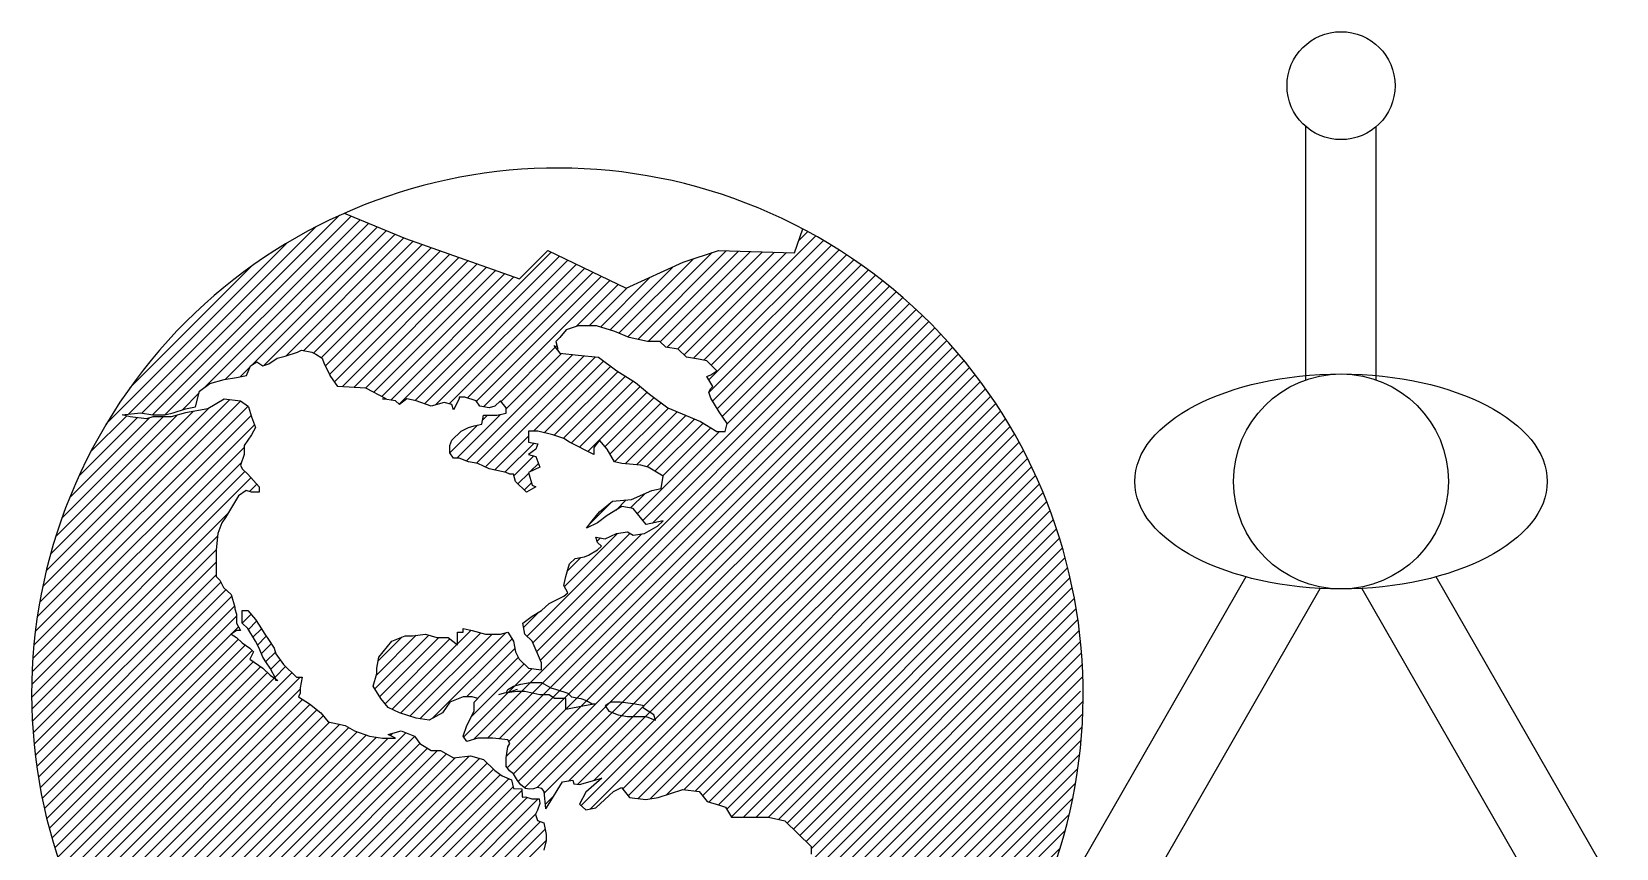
# Model space of a CAD drawing. Header units: millimetres. Extents: x -21221 to 1625077, y -149981 to 356550.
# Drawn here: x 266832.4 to 267120, y 157000.4 to 157148.7 of the extents above; entities that cross this region are included whole.
import ezdxf

# ---------------------------------------------------------------- set-up
doc = ezdxf.new("R2010")
doc.units = ezdxf.units.MM
doc.header["$LTSCALE"] = 1000
doc.header["$MEASUREMENT"] = 0
doc.layers.get('0').update_dxf_attribs({"linetype": 'CONTINUOUS'})
doc.layers.add('Icons', color=7, linetype='CONTINUOUS')

msp = doc.modelspace()

# ---------------------------------------------------------------- hatches: boundary and pattern name
at = {"layer": 'Icons'}
h = msp.add_hatch(dxfattribs=at)
h.set_pattern_fill('ANSI31', color=9, scale=12.75, style=0)
h.set_pattern_definition([(45, (260342.9822, 154902.029), (-1.12695143, 1.12695143), [])])
h.paths.add_polyline_path([(266918.35, 156987.29), (266918.72, 156989.42), (266919.09, 156990.84), (266918.72, 156992.61), (266919.46, 156993.68), (266923.17, 156997.59), (266924.28, 156999.36), (266925.39, 157000.07), (266925.76, 157001.85), (266925.76, 157002.91), (266925.39, 157005.05), (266924.22, 157005.49), (266923.86, 157006.58), (266924.28, 157007.39), (266924.72, 157008.65), (266924.57, 157009.35), (266923.27, 157009.35), (266922.1, 157009.7), (266921.46, 157009.67), (266921.38, 157011.23), (266919.85, 157011.3), (266919.49, 157012.83), (266917.82, 157013.6), (266916.46, 157014.58), (266914.42, 157016.54), (266912.04, 157017.19), (266908.99, 157016.86), (266906.61, 157018.16), (266904.91, 157018.16), (266902.88, 157019.47), (266901.86, 157020.77), (266899.48, 157021.75), (266897.11, 157021.1), (266898.46, 157020.44), (266896.09, 157020.44), (266893.71, 157020.77), (266890.99, 157021.75), (266889.3, 157022.72), (266886.24, 157023.38), (266884.88, 157025), (266882.84, 157026.63), (266880.81, 157027.93), (266881.15, 157028.59), (266881.15, 157029.56), (266881.49, 157031.52), (266880.47, 157031.52), (266878.09, 157033.8), (266876.73, 157035.75), (266876.39, 157036.73), (266875.37, 157038.36), (266874.7, 157039.33), (266873.68, 157040.96), (266873, 157041.94), (266871.64, 157043.57), (266870.62, 157043.57), (266870.62, 157041.29), (266871.64, 157040.31), (266873, 157038.03), (266873.68, 157036.73), (266874.36, 157035.1), (266875.03, 157034.12), (266875.71, 157033.15), (266876.8, 157031.06), (266877.07, 157030.87), (266876.73, 157030.87), (266876.73, 157031.11), (266875.71, 157031.84), (266874.36, 157033.15), (266871.98, 157034.77), (266872.66, 157036.08), (266871.98, 157036.73), (266870.62, 157037.71), (266869.6, 157038.68), (266868.58, 157039.33), (266869.6, 157039.99), (266870.28, 157039.99), (266869.6, 157041.29), (266869.6, 157042.92), (266869.26, 157043.89), (266869.26, 157044.22), (266868.58, 157046.5), (266867.23, 157047.8), (266866.55, 157049.1), (266865.87, 157049.76), (266865.87, 157052.36), (266865.87, 157053.01), (266865.87, 157054.64), (266866.21, 157057.57), (266866.89, 157059.53), (266867.57, 157060.5), (266869.94, 157064.41), (266871.3, 157065.39), (266872.32, 157065.06), (266873.68, 157065.06), (266873.68, 157066.04), (266871.64, 157068.32), (266870.62, 157069.3), (266870.28, 157069.95), (266870.96, 157071.9), (266870.96, 157073.53), (266872.32, 157075.49), (266873, 157076.79), (266872.32, 157078.74), (266871.77, 157080.55), (266870.29, 157081.62), (266867.33, 157081.97), (266864.36, 157080.2), (266860.29, 157079.49), (266857.7, 157078.78), (266856.59, 157078.78), (266854.37, 157078.78), (266853.26, 157078.42), (266850.29, 157078.78), (266848.81, 157079.13), (266852.15, 157079.49), (266854.37, 157079.13), (266855.48, 157079.13), (266856.59, 157079.13), (266858.07, 157079.49), (266860.29, 157080.2), (266862.14, 157080.55), (266862.88, 157083.39), (266864.73, 157084.81), (266867.33, 157085.52), (266869.55, 157085.88), (266871.4, 157086.23), (266872.14, 157088.01), (266873.25, 157088.72), (266874.36, 157088.01), (266875.47, 157088.37), (266876.95, 157089.43), (266878.43, 157089.79), (266880.66, 157090.5), (266881.4, 157090.85), (266883.25, 157090.5), (266883.99, 157090.14), (266885.1, 157089.43), (266885.47, 157088.37), (266886.58, 157086.23), (266887.94, 157084.28), (266893.03, 157083.95), (266897.01, 157081.87), (266898.46, 157081.67), (266899.14, 157081.02), (266900.5, 157082), (266902.2, 157081.67), (266904.91, 157080.7), (266907.29, 157081.35), (266908.65, 157081.02), (266908.99, 157080.05), (266910.01, 157082), (266910.01, 157082.33), (266911.03, 157082.33), (266913.06, 157081.67), (266913.74, 157080.7), (266915.44, 157080.37), (266916.46, 157080.7), (266917.48, 157081.67), (266918.5, 157080.37), (266918.5, 157079.39), (266916.8, 157079.07), (266914.42, 157079.07), (266914.08, 157077.44), (266912.72, 157077.11), (266911.71, 157076.79), (266910.35, 157076.14), (266908.65, 157074.51), (266908.31, 157073.53), (266908.31, 157072.23), (266908.99, 157071.25), (266910.01, 157071.25), (266911.71, 157070.6), (266913.4, 157070.28), (266915.44, 157069.3), (266918.5, 157068.65), (266919.18, 157068.32), (266919.85, 157068.32), (266920.19, 157067.02), (266922.23, 157065.06), (266923.93, 157066.04), (266923.25, 157066.37), (266922.57, 157068.65), (266924.61, 157069.62), (266923.93, 157071.58), (266922.57, 157071.9), (266923.93, 157072.88), (266924.27, 157073.86), (266922.57, 157074.18), (266922.57, 157076.14), (266924.27, 157076.14), (266926.98, 157075.49), (266929.02, 157074.83), (266930.04, 157074.18), (266934.45, 157071.9), (266934.45, 157073.21), (266935.47, 157074.51), (266936.83, 157072.88), (266938.19, 157070.6), (266939.55, 157070.28), (266942.94, 157069.95), (266944.3, 157069.62), (266947.02, 157068), (266946.68, 157065.72), (266944.98, 157065.39), (266941.25, 157063.76), (266937.85, 157063.44), (266935.47, 157061.48), (266934.11, 157059.85), (266933.1, 157058.55), (266935.13, 157059.53), (266936.83, 157060.83), (266939.55, 157062.46), (266941.58, 157062.13), (266943.96, 157059.2), (266947.02, 157059.85), (266946, 157058.88), (266945.32, 157058.55), (266943.62, 157057.57), (266941.58, 157057.25), (266940.57, 157057.9), (266938.53, 157057.57), (266936.49, 157056.6), (266934.79, 157056.92), (266935.13, 157055.94), (266935.81, 157055.29), (266935.13, 157054.64), (266933.44, 157053.66), (266932.76, 157053.34), (266931.06, 157053.01), (266930.04, 157052.04), (266929.7, 157051.06), (266929.36, 157049.76), (266929.02, 157048.13), (266929.7, 157046.83), (266929.02, 157046.17), (266927.66, 157045.52), (266926.31, 157044.87), (266924.95, 157043.57), (266923.25, 157042.59), (266921.55, 157041.29), (266921.89, 157039.33), (266923.25, 157038.03), (266924.95, 157034.12), (266924.95, 157032.82), (266922.57, 157033.15), (266920.87, 157034.77), (266920.19, 157036.08), (266919.85, 157038.03), (266918.84, 157039.66), (266917.48, 157039.33), (266916.12, 157039.33), (266914.76, 157039.33), (266912.38, 157039.99), (266910.69, 157040.31), (266910.69, 157039.66), (266909.67, 157039.66), (266909.67, 157037.38), (266907.97, 157038.68), (266905.93, 157038.68), (266903.9, 157039.33), (266901.52, 157039.01), (266900.16, 157039.01), (266897.78, 157038.03), (266895.41, 157035.1), (266895.07, 157033.15), (266895.07, 157032.17), (266894.39, 157029.89), (266895.75, 157027.61), (266897.11, 157025.98), (266899.14, 157025), (266902.2, 157024.03), (266904.57, 157023.7), (266906.95, 157025), (266908.31, 157026.96), (266910.69, 157027.93), (266912.38, 157027.93), (266913.4, 157027.61), (266912.72, 157026.96), (266912.72, 157025.33), (266911.37, 157022.72), (266910.69, 157020.77), (266911.37, 157019.79), (266913.4, 157020.44), (266916.12, 157020.44), (266918.84, 157020.12), (266919.18, 157019.47), (266918.84, 157018.82), (266918.5, 157016.86), (266918.5, 157015.36), (266919.12, 157014.51), (266919.85, 157013.95), (266920.58, 157012.76), (266921.16, 157011.93), (266922.03, 157011.3), (266922.76, 157011.16), (266923.48, 157011.23), (266924.14, 157011.44), (266925.01, 157011.3), (266925.45, 157010.74), (266925.7, 157007.62), (266926.13, 157008.24), (266928.76, 157012.51), (266930.61, 157012.8), (266930.8, 157012.13), (266931.86, 157012.01), (266935.89, 157013.14), (266932.97, 157010.59), (266931.86, 157008.46), (266932.97, 157007.39), (266934.82, 157007.75), (266937.24, 157010.02), (266937.98, 157010.73), (266939.46, 157011.44), (266940.94, 157009.66), (266943.9, 157009.31), (266946.12, 157009.66), (266948.34, 157010.37), (266950.57, 157011.08), (266953.53, 157010.73), (266955.01, 157008.95), (266957.23, 157008.24), (266958.34, 157007.89), (266959.45, 157006.11), (266962.41, 157006.11), (266964.64, 157006.11), (266966.12, 157006.11), (266969.08, 157005.4), (266973.89, 157000.78), (266973.89, 156999.36), (266973.89, 156998.3), (266976.11, 156998.65), (266977.59, 156998.65), (266978.7, 156997.94), (266981.67, 156997.94), (266982.41, 156998.3), (266983.52, 156997.94), (266983.89, 156996.88), (266983.89, 156995.46), (266985.37, 156996.17), (266986.48, 156996.17), (266990.18, 156996.52), (266993.14, 156995.46), (266994.63, 156994.75), (266995.74, 156995.81), (266996.85, 156992.97), (266995.74, 156990.48), (266995, 156989.06), (266993.51, 156987.29), (266992.4, 156985.51), (266991.29, 156983.74), (266990.85, 156982.88), (267011.66, 156982.88, 0.123836), (267023.26, 157027.97), (267022.86, 157028.79), (267022.43, 157029.74), (267023.23, 157030.81, 0.27158), (266972.37, 157112.88), (266970.85, 157108.54), (266957.08, 157108.97), (266950.63, 157106.82), (266940.3, 157102.09), (266926.1, 157108.97), (266920.94, 157103.81), (266900.28, 157111.12), (266889.14, 157115.72, 0.70161), (266901.73, 156936.68), (266910.18, 156942.57), (266922.04, 156940.37), (266925.02, 156946.09), (266926.13, 156948.22), (266927.61, 156950.35), (266929.09, 156951.77), (266931.31, 156954.61), (266932.05, 156956.39), (266932.79, 156958.52), (266933.16, 156959.23), (266934.65, 156960.65), (266936.87, 156965.62), (266936.87, 156968.46), (266937.61, 156969.53), (266936.5, 156970.6), (266933.53, 156972.02), (266929.83, 156973.44), (266928.35, 156974.15), (266926.87, 156975.92), (266926.5, 156977.7), (266925.39, 156979.47), (266923.91, 156981.25), (266922.06, 156983.03), (266919.84, 156986.22)])
h.paths.add_polyline_path([(266918.75, 157028.67), (266918.5, 157028.59), (266918.52, 157028.64)], flags=16)
h.paths.add_polyline_path([(266934.25, 157026.55), (266934.11, 157026.63), (266934.79, 157026.63)], flags=16)
h.paths.add_polyline_path([(266947.9, 157080.37), (266944.57, 157082.85), (266941.98, 157084.98), (266938.64, 157087.11), (266935.31, 157089.6), (266931.61, 157089.96), (266928.28, 157090.31), (266928, 157090.67), (266927.54, 157092.44), (266928.28, 157093.15), (266929.39, 157094.57), (266931.61, 157095.28), (266934.94, 157095.28), (266938.27, 157094.22), (266940.87, 157093.15), (266944.2, 157092.44), (266946.42, 157092.44), (266947.53, 157091.38), (266949.75, 157091.02), (266951.23, 157089.6), (266953.45, 157089.25), (266954.94, 157088.89), (266956.79, 157087.11), (266955.68, 157086.4), (266954.94, 157086.05), (266956.05, 157084.27), (266955.68, 157083.92), (266955.31, 157083.21), (266955.68, 157082.14), (266957.16, 157079.66), (266958.64, 157077.53), (266958.27, 157076.11), (266956.79, 157076.11), (266953.82, 157077.88)], flags=16)

# ---------------------------------------------------------------- linework, layer by layer
at = {"color": 4}
for p, q in [((266929.39, 157094.57), (266928.28, 157093.15)), ((266929.39, 157094.57), (266928.28, 157093.15)), ((266931.61, 157095.28), (266929.39, 157094.57)), ((266931.61, 157095.28), (266929.39, 157094.57)), ((266934.94, 157095.28), (266931.61, 157095.28)), ((266934.94, 157095.28), (266931.61, 157095.28)), ((266938.27, 157094.22), (266934.94, 157095.28)), ((266938.27, 157094.22), (266934.94, 157095.28)), ((266940.87, 157093.15), (266938.27, 157094.22)), ((266940.87, 157093.15), (266938.27, 157094.22)), ((266880.66, 157090.5), (266881.4, 157090.85)), ((266880.66, 157090.5), (266881.4, 157090.85)), ((266881.4, 157090.85), (266883.25, 157090.5)), ((266881.4, 157090.85), (266883.25, 157090.5)), ((266927.17, 157091.73), (266928.28, 157090.31)), ((266927.17, 157091.73), (266928.28, 157090.31)), ((266928.28, 157093.15), (266927.54, 157092.44)), ((266928.28, 157093.15), (266927.54, 157092.44)), ((266927.54, 157092.44), (266927.91, 157091.02)), ((266927.54, 157092.44), (266927.91, 157091.02)), ((266944.2, 157092.44), (266940.87, 157093.15)), ((266944.2, 157092.44), (266940.87, 157093.15)), ((266946.42, 157092.44), (266944.2, 157092.44)), ((266946.42, 157092.44), (266944.2, 157092.44)), ((266947.53, 157091.38), (266946.42, 157092.44)), ((266947.53, 157091.38), (266946.42, 157092.44)), ((266949.75, 157091.02), (266947.53, 157091.38)), ((266949.75, 157091.02), (266947.53, 157091.38)), ((266951.23, 157089.6), (266949.75, 157091.02)), ((266951.23, 157089.6), (266949.75, 157091.02)), ((266871.4, 157086.23), (266872.14, 157088.01)), ((266871.4, 157086.23), (266872.14, 157088.01)), ((266872.14, 157088.01), (266873.25, 157088.72)), ((266872.14, 157088.01), (266873.25, 157088.72)), ((266873.25, 157088.72), (266874.36, 157088.01)), ((266873.25, 157088.72), (266874.36, 157088.01)), ((266874.36, 157088.01), (266875.47, 157088.37)), ((266874.36, 157088.01), (266875.47, 157088.37)), ((266875.47, 157088.37), (266876.95, 157089.43)), ((266875.47, 157088.37), (266876.95, 157089.43)), ((266876.95, 157089.43), (266878.43, 157089.79)), ((266876.95, 157089.43), (266878.43, 157089.79)), ((266878.43, 157089.79), (266880.66, 157090.5)), ((266878.43, 157089.79), (266880.66, 157090.5)), ((266883.25, 157090.5), (266883.99, 157090.14)), ((266883.25, 157090.5), (266883.99, 157090.14)), ((266883.99, 157090.14), (266885.1, 157089.43)), ((266883.99, 157090.14), (266885.1, 157089.43)), ((266885.1, 157089.43), (266885.47, 157088.37)), ((266885.1, 157089.43), (266885.47, 157088.37)), ((266885.47, 157088.37), (266886.58, 157086.23)), ((266885.47, 157088.37), (266886.58, 157086.23)), ((266928.28, 157090.31), (266931.61, 157089.96)), ((266928.28, 157090.31), (266931.61, 157089.96)), ((266931.61, 157089.96), (266935.31, 157089.6)), ((266931.61, 157089.96), (266935.31, 157089.6)), ((266935.31, 157089.6), (266938.64, 157087.11)), ((266935.31, 157089.6), (266938.64, 157087.11)), ((266953.45, 157089.25), (266951.23, 157089.6)), ((266953.45, 157089.25), (266951.23, 157089.6)), ((266954.94, 157088.89), (266953.45, 157089.25)), ((266954.94, 157088.89), (266953.45, 157089.25)), ((266956.79, 157087.11), (266954.94, 157088.89)), ((266956.79, 157087.11), (266954.94, 157088.89)), ((266864.73, 157084.81), (266867.33, 157085.52)), ((266864.73, 157084.81), (266867.33, 157085.52)), ((266867.33, 157085.52), (266869.55, 157085.88)), ((266867.33, 157085.52), (266869.55, 157085.88)), ((266869.55, 157085.88), (266871.4, 157086.23)), ((266869.55, 157085.88), (266871.4, 157086.23)), ((266887.94, 157084.28), (266886.58, 157086.23)), ((266887.94, 157084.28), (266886.58, 157086.23)), ((266938.64, 157087.11), (266941.98, 157084.98)), ((266938.64, 157087.11), (266941.98, 157084.98)), ((266941.98, 157084.98), (266944.57, 157082.85)), ((266941.98, 157084.98), (266944.57, 157082.85)), ((266954.94, 157086.05), (266955.68, 157086.4)), ((266954.94, 157086.05), (266955.68, 157086.4)), ((266956.05, 157084.27), (266954.94, 157086.05)), ((266956.05, 157084.27), (266954.94, 157086.05)), ((266955.68, 157086.4), (266956.79, 157087.11)), ((266955.68, 157086.4), (266956.79, 157087.11)), ((266862.14, 157080.55), (266862.88, 157083.39)), ((266862.14, 157080.55), (266862.88, 157083.39)), ((266862.88, 157083.39), (266864.73, 157084.81)), ((266862.88, 157083.39), (266864.73, 157084.81)), ((266893.03, 157083.95), (266887.94, 157084.28)), ((266893.03, 157083.95), (266887.94, 157084.28)), ((266896.77, 157082), (266893.03, 157083.95)), ((266896.77, 157082), (266893.03, 157083.95)), ((266898.46, 157081.67), (266896.09, 157082)), ((266896.09, 157082), (266896.77, 157082)), ((266896.09, 157082), (266896.77, 157082)), ((266898.46, 157081.67), (266896.09, 157082)), ((266900.5, 157082), (266899.14, 157081.02)), ((266900.5, 157082), (266899.14, 157081.02)), ((266902.2, 157081.67), (266900.5, 157082)), ((266902.2, 157081.67), (266900.5, 157082)), ((266910.01, 157082), (266908.99, 157080.05)), ((266910.01, 157082), (266908.99, 157080.05)), ((266911.03, 157082.33), (266910.01, 157082.33)), ((266910.01, 157082.33), (266910.01, 157082)), ((266910.01, 157082.33), (266910.01, 157082)), ((266911.03, 157082.33), (266910.01, 157082.33)), ((266913.06, 157081.67), (266911.03, 157082.33)), ((266913.06, 157081.67), (266911.03, 157082.33)), ((266944.57, 157082.85), (266947.9, 157080.37)), ((266944.57, 157082.85), (266947.9, 157080.37)), ((266955.31, 157083.21), (266955.68, 157083.92)), ((266955.31, 157083.21), (266955.68, 157083.92)), ((266955.68, 157082.14), (266955.31, 157083.21)), ((266955.68, 157082.14), (266955.31, 157083.21)), ((266955.68, 157083.92), (266956.05, 157084.27)), ((266955.68, 157083.92), (266956.05, 157084.27)), ((266957.16, 157079.66), (266955.68, 157082.14)), ((266957.16, 157079.66), (266955.68, 157082.14)), ((266848.81, 157079.13), (266852.15, 157079.49)), ((266848.81, 157079.13), (266852.15, 157079.49)), ((266850.29, 157078.78), (266848.81, 157079.13)), ((266850.29, 157078.78), (266848.81, 157079.13)), ((266852.15, 157079.49), (266854.37, 157079.13)), ((266852.15, 157079.49), (266854.37, 157079.13)), ((266854.37, 157079.13), (266855.48, 157079.13)), ((266854.37, 157079.13), (266855.48, 157079.13)), ((266855.48, 157079.13), (266856.59, 157079.13)), ((266855.48, 157079.13), (266856.59, 157079.13)), ((266856.59, 157079.13), (266858.07, 157079.49)), ((266856.59, 157079.13), (266858.07, 157079.49)), ((266860.29, 157079.49), (266857.7, 157078.78)), ((266860.29, 157079.49), (266857.7, 157078.78)), ((266858.07, 157079.49), (266860.29, 157080.2)), ((266858.07, 157079.49), (266860.29, 157080.2)), ((266860.29, 157080.2), (266862.14, 157080.55)), ((266860.29, 157080.2), (266862.14, 157080.55)), ((266864.36, 157080.2), (266860.29, 157079.49)), ((266864.36, 157080.2), (266860.29, 157079.49)), ((266867.33, 157081.97), (266864.36, 157080.2)), ((266867.33, 157081.97), (266864.36, 157080.2)), ((266870.29, 157081.62), (266867.33, 157081.97)), ((266870.29, 157081.62), (266867.33, 157081.97)), ((266871.77, 157080.55), (266870.29, 157081.62)), ((266871.77, 157080.55), (266870.29, 157081.62)), ((266871.77, 157080.55), (266872.32, 157078.74)), ((266871.77, 157080.55), (266872.32, 157078.74)), ((266899.14, 157081.02), (266898.46, 157081.67)), ((266899.14, 157081.02), (266898.46, 157081.67)), ((266904.91, 157080.7), (266902.2, 157081.67)), ((266904.91, 157080.7), (266902.2, 157081.67)), ((266907.29, 157081.35), (266904.91, 157080.7)), ((266907.29, 157081.35), (266904.91, 157080.7)), ((266908.65, 157081.02), (266907.29, 157081.35)), ((266908.65, 157081.02), (266907.29, 157081.35)), ((266908.99, 157080.05), (266908.65, 157081.02)), ((266908.99, 157080.05), (266908.65, 157081.02)), ((266913.74, 157080.7), (266913.06, 157081.67)), ((266913.74, 157080.7), (266913.06, 157081.67)), ((266915.44, 157080.37), (266913.74, 157080.7)), ((266915.44, 157080.37), (266913.74, 157080.7)), ((266916.46, 157080.7), (266915.44, 157080.37)), ((266916.46, 157080.7), (266915.44, 157080.37)), ((266917.48, 157081.67), (266916.46, 157080.7)), ((266917.48, 157081.67), (266916.46, 157080.7)), ((266916.8, 157079.07), (266918.5, 157079.39)), ((266916.8, 157079.07), (266918.5, 157079.39)), ((266918.5, 157080.37), (266917.48, 157081.67)), ((266918.5, 157080.37), (266917.48, 157081.67)), ((266918.5, 157079.39), (266918.5, 157080.37)), ((266918.5, 157079.39), (266918.5, 157080.37)), ((266947.9, 157080.37), (266953.82, 157077.88)), ((266947.9, 157080.37), (266953.82, 157077.88)), ((266958.64, 157077.53), (266957.16, 157079.66)), ((266958.64, 157077.53), (266957.16, 157079.66)), ((266853.26, 157078.42), (266850.29, 157078.78)), ((266853.26, 157078.42), (266850.29, 157078.78)), ((266854.37, 157078.78), (266853.26, 157078.42)), ((266854.37, 157078.78), (266853.26, 157078.42)), ((266856.59, 157078.78), (266854.37, 157078.78)), ((266856.59, 157078.78), (266854.37, 157078.78)), ((266857.7, 157078.78), (266856.59, 157078.78)), ((266857.7, 157078.78), (266856.59, 157078.78)), ((266872.32, 157078.74), (266873, 157076.79)), ((266872.32, 157078.74), (266873, 157076.79)), ((266873, 157076.79), (266872.32, 157075.49)), ((266873, 157076.79), (266872.32, 157075.49)), ((266910.35, 157076.14), (266911.71, 157076.79)), ((266910.35, 157076.14), (266911.71, 157076.79)), ((266911.71, 157076.79), (266912.72, 157077.11)), ((266911.71, 157076.79), (266912.72, 157077.11)), ((266912.72, 157077.11), (266914.08, 157077.44)), ((266912.72, 157077.11), (266914.08, 157077.44)), ((266914.08, 157077.44), (266914.42, 157079.07)), ((266914.08, 157077.44), (266914.42, 157079.07)), ((266914.42, 157079.07), (266916.8, 157079.07)), ((266914.42, 157079.07), (266916.8, 157079.07)), ((266953.82, 157077.88), (266956.79, 157076.11)), ((266953.82, 157077.88), (266956.79, 157076.11)), ((266958.27, 157076.11), (266958.64, 157077.53)), ((266958.27, 157076.11), (266958.64, 157077.53)), ((266872.32, 157075.49), (266870.96, 157073.53)), ((266872.32, 157075.49), (266870.96, 157073.53)), ((266870.96, 157073.53), (266870.96, 157071.9)), ((266870.96, 157073.53), (266870.96, 157071.9)), ((266908.31, 157073.53), (266908.65, 157074.51)), ((266908.31, 157073.53), (266908.65, 157074.51)), ((266908.31, 157072.23), (266908.31, 157073.53)), ((266908.31, 157072.23), (266908.31, 157073.53)), ((266908.65, 157074.51), (266910.35, 157076.14)), ((266908.65, 157074.51), (266910.35, 157076.14)), ((266924.27, 157076.14), (266922.57, 157076.14)), ((266922.57, 157076.14), (266922.57, 157074.18)), ((266922.57, 157076.14), (266922.57, 157074.18)), ((266924.27, 157076.14), (266922.57, 157076.14)), ((266922.57, 157074.18), (266924.27, 157073.86)), ((266922.57, 157074.18), (266924.27, 157073.86)), ((266924.27, 157073.86), (266923.93, 157072.88)), ((266924.27, 157073.86), (266923.93, 157072.88)), ((266926.98, 157075.49), (266924.27, 157076.14)), ((266926.98, 157075.49), (266924.27, 157076.14)), ((266929.02, 157074.83), (266926.98, 157075.49)), ((266929.02, 157074.83), (266926.98, 157075.49)), ((266930.04, 157074.18), (266929.02, 157074.83)), ((266930.04, 157074.18), (266929.02, 157074.83)), ((266934.45, 157071.9), (266930.04, 157074.18)), ((266934.45, 157071.9), (266930.04, 157074.18)), ((266935.47, 157074.51), (266934.45, 157073.21)), ((266935.47, 157074.51), (266934.45, 157073.21)), ((266936.83, 157072.88), (266935.47, 157074.51)), ((266936.83, 157072.88), (266935.47, 157074.51)), ((266956.79, 157076.11), (266958.27, 157076.11)), ((266956.79, 157076.11), (266958.27, 157076.11)), ((266870.96, 157071.9), (266870.28, 157069.95)), ((266870.96, 157071.9), (266870.28, 157069.95)), ((266908.99, 157071.25), (266908.31, 157072.23)), ((266908.99, 157071.25), (266908.31, 157072.23)), ((266910.01, 157071.25), (266908.99, 157071.25)), ((266910.01, 157071.25), (266908.99, 157071.25)), ((266911.71, 157070.6), (266910.01, 157071.25)), ((266911.71, 157070.6), (266910.01, 157071.25)), ((266913.4, 157070.28), (266911.71, 157070.6)), ((266913.4, 157070.28), (266911.71, 157070.6)), ((266923.93, 157072.88), (266922.57, 157071.9)), ((266923.93, 157072.88), (266922.57, 157071.9)), ((266922.57, 157071.9), (266923.93, 157071.58)), ((266922.57, 157071.9), (266923.93, 157071.58)), ((266923.93, 157071.58), (266924.61, 157069.62)), ((266923.93, 157071.58), (266924.61, 157069.62)), ((266934.45, 157073.21), (266934.45, 157071.9)), ((266934.45, 157073.21), (266934.45, 157071.9)), ((266938.19, 157070.6), (266936.83, 157072.88)), ((266938.19, 157070.6), (266936.83, 157072.88)), ((266939.55, 157070.28), (266938.19, 157070.6)), ((266939.55, 157070.28), (266938.19, 157070.6)), ((266870.28, 157069.95), (266870.62, 157069.3)), ((266870.28, 157069.95), (266870.62, 157069.3)), ((266870.62, 157069.3), (266871.64, 157068.32)), ((266870.62, 157069.3), (266871.64, 157068.32)), ((266871.64, 157068.32), (266873.68, 157066.04)), ((266871.64, 157068.32), (266873.68, 157066.04)), ((266915.44, 157069.3), (266913.4, 157070.28)), ((266915.44, 157069.3), (266913.4, 157070.28)), ((266918.5, 157068.65), (266915.44, 157069.3)), ((266918.5, 157068.65), (266915.44, 157069.3)), ((266919.18, 157068.32), (266918.5, 157068.65)), ((266919.18, 157068.32), (266918.5, 157068.65)), ((266919.85, 157068.32), (266919.18, 157068.32)), ((266919.85, 157068.32), (266919.18, 157068.32)), ((266920.19, 157067.02), (266919.85, 157068.32)), ((266920.19, 157067.02), (266919.85, 157068.32)), ((266924.61, 157069.62), (266922.57, 157068.65)), ((266924.61, 157069.62), (266922.57, 157068.65)), ((266922.57, 157068.65), (266923.25, 157066.37)), ((266922.57, 157068.65), (266923.25, 157066.37)), ((266942.94, 157069.95), (266939.55, 157070.28)), ((266942.94, 157069.95), (266939.55, 157070.28)), ((266944.3, 157069.62), (266942.94, 157069.95)), ((266944.3, 157069.62), (266942.94, 157069.95)), ((266947.02, 157068), (266944.3, 157069.62)), ((266947.02, 157068), (266944.3, 157069.62)), ((266946.68, 157065.72), (266947.02, 157068)), ((266946.68, 157065.72), (266947.02, 157068)), ((266871.3, 157065.39), (266869.94, 157064.41)), ((266871.3, 157065.39), (266869.94, 157064.41)), ((266872.32, 157065.06), (266871.3, 157065.39)), ((266872.32, 157065.06), (266871.3, 157065.39)), ((266873.68, 157065.06), (266872.32, 157065.06)), ((266873.68, 157065.06), (266872.32, 157065.06)), ((266873.68, 157066.04), (266873.68, 157065.06)), ((266873.68, 157066.04), (266873.68, 157065.06)), ((266922.23, 157065.06), (266920.19, 157067.02)), ((266922.23, 157065.06), (266920.19, 157067.02)), ((266923.93, 157066.04), (266922.23, 157065.06)), ((266923.93, 157066.04), (266922.23, 157065.06)), ((266923.25, 157066.37), (266923.93, 157066.04)), ((266923.25, 157066.37), (266923.93, 157066.04)), ((266941.25, 157063.76), (266944.98, 157065.39)), ((266941.25, 157063.76), (266944.98, 157065.39)), ((266944.98, 157065.39), (266946.68, 157065.72)), ((266944.98, 157065.39), (266946.68, 157065.72)), ((266869.94, 157064.41), (266867.57, 157060.5)), ((266869.94, 157064.41), (266867.57, 157060.5)), ((266935.47, 157061.48), (266937.85, 157063.44)), ((266935.47, 157061.48), (266937.85, 157063.44)), ((266939.55, 157062.46), (266936.83, 157060.83)), ((266939.55, 157062.46), (266936.83, 157060.83)), ((266937.85, 157063.44), (266941.25, 157063.76)), ((266937.85, 157063.44), (266941.25, 157063.76)), ((266941.58, 157062.13), (266939.55, 157062.46)), ((266941.58, 157062.13), (266939.55, 157062.46)), ((266943.96, 157059.2), (266941.58, 157062.13)), ((266943.96, 157059.2), (266941.58, 157062.13)), ((266866.89, 157059.53), (266866.21, 157057.57)), ((266866.89, 157059.53), (266866.21, 157057.57)), ((266867.57, 157060.5), (266866.89, 157059.53)), ((266867.57, 157060.5), (266866.89, 157059.53)), ((266933.1, 157058.55), (266934.11, 157059.85)), ((266933.1, 157058.55), (266934.11, 157059.85)), ((266935.13, 157059.53), (266933.1, 157058.55)), ((266935.13, 157059.53), (266933.1, 157058.55)), ((266934.11, 157059.85), (266935.47, 157061.48)), ((266934.11, 157059.85), (266935.47, 157061.48)), ((266936.83, 157060.83), (266935.13, 157059.53)), ((266936.83, 157060.83), (266935.13, 157059.53)), ((266947.02, 157059.85), (266943.96, 157059.2)), ((266947.02, 157059.85), (266943.96, 157059.2)), ((266946, 157058.88), (266947.02, 157059.85)), ((266946, 157058.88), (266947.02, 157059.85)), ((266866.21, 157057.57), (266865.87, 157054.64)), ((266866.21, 157057.57), (266865.87, 157054.64)), ((266935.13, 157055.94), (266934.79, 157056.92)), ((266934.79, 157056.92), (266936.49, 157056.6)), ((266934.79, 157056.92), (266936.49, 157056.6)), ((266935.13, 157055.94), (266934.79, 157056.92)), ((266936.49, 157056.6), (266938.53, 157057.57)), ((266936.49, 157056.6), (266938.53, 157057.57)), ((266938.53, 157057.57), (266940.57, 157057.9)), ((266938.53, 157057.57), (266940.57, 157057.9)), ((266940.57, 157057.9), (266941.58, 157057.25)), ((266940.57, 157057.9), (266941.58, 157057.25)), ((266941.58, 157057.25), (266943.62, 157057.57)), ((266941.58, 157057.25), (266943.62, 157057.57)), ((266943.62, 157057.57), (266945.32, 157058.55)), ((266943.62, 157057.57), (266945.32, 157058.55)), ((266945.32, 157058.55), (266946, 157058.88)), ((266945.32, 157058.55), (266946, 157058.88)), ((266865.87, 157054.64), (266865.87, 157053.01)), ((266865.87, 157054.64), (266865.87, 157053.01)), ((266931.06, 157053.01), (266932.76, 157053.34)), ((266931.06, 157053.01), (266932.76, 157053.34)), ((266932.76, 157053.34), (266933.44, 157053.66)), ((266932.76, 157053.34), (266933.44, 157053.66)), ((266933.44, 157053.66), (266935.13, 157054.64)), ((266933.44, 157053.66), (266935.13, 157054.64)), ((266935.81, 157055.29), (266935.13, 157055.94)), ((266935.81, 157055.29), (266935.13, 157055.94)), ((266935.13, 157054.64), (266935.81, 157055.29)), ((266935.13, 157054.64), (266935.81, 157055.29)), ((266865.87, 157053.01), (266865.87, 157052.36)), ((266865.87, 157053.01), (266865.87, 157052.36)), ((266865.87, 157052.36), (266865.87, 157049.76)), ((266865.87, 157052.36), (266865.87, 157049.76)), ((266929.36, 157049.76), (266929.7, 157051.06)), ((266929.36, 157049.76), (266929.7, 157051.06)), ((266929.7, 157051.06), (266930.04, 157052.04)), ((266929.7, 157051.06), (266930.04, 157052.04)), ((266930.04, 157052.04), (266931.06, 157053.01)), ((266930.04, 157052.04), (266931.06, 157053.01)), ((266865.87, 157049.76), (266866.55, 157049.1)), ((266865.87, 157049.76), (266866.55, 157049.1)), ((266866.55, 157049.1), (266867.23, 157047.8)), ((266866.55, 157049.1), (266867.23, 157047.8)), ((266867.23, 157047.8), (266868.58, 157046.5)), ((266867.23, 157047.8), (266868.58, 157046.5)), ((266929.02, 157048.13), (266929.36, 157049.76)), ((266929.02, 157048.13), (266929.36, 157049.76)), ((266929.7, 157046.83), (266929.02, 157048.13)), ((266929.7, 157046.83), (266929.02, 157048.13)), ((266868.58, 157046.5), (266869.26, 157044.22)), ((266868.58, 157046.5), (266869.26, 157044.22)), ((266924.95, 157043.57), (266926.31, 157044.87)), ((266924.95, 157043.57), (266926.31, 157044.87)), ((266926.31, 157044.87), (266927.66, 157045.52)), ((266926.31, 157044.87), (266927.66, 157045.52)), ((266927.66, 157045.52), (266929.02, 157046.17)), ((266927.66, 157045.52), (266929.02, 157046.17)), ((266929.02, 157046.17), (266929.7, 157046.83)), ((266929.02, 157046.17), (266929.7, 157046.83)), ((266869.26, 157044.22), (266869.26, 157043.89)), ((266869.26, 157044.22), (266869.26, 157043.89)), ((266869.26, 157043.89), (266869.6, 157042.92)), ((266869.26, 157043.89), (266869.6, 157042.92)), ((266869.6, 157042.92), (266869.6, 157041.29)), ((266869.6, 157042.92), (266869.6, 157041.29)), ((266870.62, 157041.29), (266870.62, 157043.57)), ((266870.62, 157043.57), (266871.64, 157043.57)), ((266870.62, 157043.57), (266871.64, 157043.57)), ((266870.62, 157041.29), (266870.62, 157043.57)), ((266871.64, 157043.57), (266873, 157041.94)), ((266871.64, 157043.57), (266873, 157041.94)), ((266873, 157041.94), (266873.68, 157040.96)), ((266873, 157041.94), (266873.68, 157040.96)), ((266921.55, 157041.29), (266923.25, 157042.59)), ((266921.55, 157041.29), (266923.25, 157042.59)), ((266923.25, 157042.59), (266924.95, 157043.57)), ((266923.25, 157042.59), (266924.95, 157043.57)), ((266869.6, 157039.99), (266868.58, 157039.33)), ((266869.6, 157039.99), (266868.58, 157039.33)), ((266868.58, 157039.33), (266869.6, 157038.68)), ((266868.58, 157039.33), (266869.6, 157038.68)), ((266869.6, 157041.29), (266870.28, 157039.99)), ((266869.6, 157041.29), (266870.28, 157039.99)), ((266870.28, 157039.99), (266869.6, 157039.99)), ((266870.28, 157039.99), (266869.6, 157039.99)), ((266871.64, 157040.31), (266870.62, 157041.29)), ((266871.64, 157040.31), (266870.62, 157041.29)), ((266873, 157038.03), (266871.64, 157040.31)), ((266873, 157038.03), (266871.64, 157040.31)), ((266873.68, 157040.96), (266874.7, 157039.33)), ((266873.68, 157040.96), (266874.7, 157039.33)), ((266874.7, 157039.33), (266875.37, 157038.36)), ((266874.7, 157039.33), (266875.37, 157038.36)), ((266897.78, 157038.03), (266900.16, 157039.01)), ((266897.78, 157038.03), (266900.16, 157039.01)), ((266900.16, 157039.01), (266901.52, 157039.01)), ((266900.16, 157039.01), (266901.52, 157039.01)), ((266901.52, 157039.01), (266903.9, 157039.33)), ((266901.52, 157039.01), (266903.9, 157039.33)), ((266903.9, 157039.33), (266905.93, 157038.68)), ((266903.9, 157039.33), (266905.93, 157038.68)), ((266909.67, 157037.38), (266909.67, 157039.66)), ((266909.67, 157039.66), (266910.69, 157039.66)), ((266909.67, 157039.66), (266910.69, 157039.66)), ((266909.67, 157037.38), (266909.67, 157039.66)), ((266910.69, 157039.66), (266910.69, 157040.31)), ((266910.69, 157040.31), (266912.38, 157039.99)), ((266910.69, 157040.31), (266912.38, 157039.99)), ((266910.69, 157039.66), (266910.69, 157040.31)), ((266912.38, 157039.99), (266914.76, 157039.33)), ((266912.38, 157039.99), (266914.76, 157039.33)), ((266914.76, 157039.33), (266916.12, 157039.33)), ((266914.76, 157039.33), (266916.12, 157039.33)), ((266916.12, 157039.33), (266917.48, 157039.33)), ((266916.12, 157039.33), (266917.48, 157039.33)), ((266917.48, 157039.33), (266918.84, 157039.66)), ((266917.48, 157039.33), (266918.84, 157039.66)), ((266918.84, 157039.66), (266919.85, 157038.03)), ((266918.84, 157039.66), (266919.85, 157038.03)), ((266921.89, 157039.33), (266921.55, 157041.29)), ((266921.89, 157039.33), (266921.55, 157041.29)), ((266923.25, 157038.03), (266921.89, 157039.33)), ((266923.25, 157038.03), (266921.89, 157039.33)), ((266869.6, 157038.68), (266870.62, 157037.71)), ((266869.6, 157038.68), (266870.62, 157037.71)), ((266870.62, 157037.71), (266871.98, 157036.73)), ((266870.62, 157037.71), (266871.98, 157036.73)), ((266871.98, 157036.73), (266872.66, 157036.08)), ((266871.98, 157036.73), (266872.66, 157036.08)), ((266872.66, 157036.08), (266871.98, 157034.77)), ((266872.66, 157036.08), (266871.98, 157034.77)), ((266873.68, 157036.73), (266873, 157038.03)), ((266873.68, 157036.73), (266873, 157038.03)), ((266874.36, 157035.1), (266873.68, 157036.73)), ((266874.36, 157035.1), (266873.68, 157036.73)), ((266875.37, 157038.36), (266876.39, 157036.73)), ((266875.37, 157038.36), (266876.39, 157036.73)), ((266876.39, 157036.73), (266876.73, 157035.75)), ((266876.39, 157036.73), (266876.73, 157035.75)), ((266895.41, 157035.1), (266897.78, 157038.03)), ((266895.41, 157035.1), (266897.78, 157038.03)), ((266905.93, 157038.68), (266907.97, 157038.68)), ((266905.93, 157038.68), (266907.97, 157038.68)), ((266907.97, 157038.68), (266909.67, 157037.38)), ((266907.97, 157038.68), (266909.67, 157037.38)), ((266919.85, 157038.03), (266920.19, 157036.08)), ((266919.85, 157038.03), (266920.19, 157036.08)), ((266920.19, 157036.08), (266920.87, 157034.77)), ((266920.19, 157036.08), (266920.87, 157034.77)), ((266924.95, 157034.12), (266923.25, 157038.03)), ((266924.95, 157034.12), (266923.25, 157038.03)), ((266871.98, 157034.77), (266874.36, 157033.15)), ((266871.98, 157034.77), (266874.36, 157033.15)), ((266875.03, 157034.12), (266874.36, 157035.1)), ((266875.03, 157034.12), (266874.36, 157035.1)), ((266874.36, 157033.15), (266875.71, 157031.84)), ((266874.36, 157033.15), (266875.71, 157031.84)), ((266875.71, 157033.15), (266875.03, 157034.12)), ((266875.71, 157033.15), (266875.03, 157034.12)), ((266876.73, 157031.19), (266875.71, 157033.15)), ((266876.73, 157031.19), (266875.71, 157033.15)), ((266876.73, 157035.75), (266878.09, 157033.8)), ((266876.73, 157035.75), (266878.09, 157033.8)), ((266878.09, 157033.8), (266880.47, 157031.52)), ((266878.09, 157033.8), (266880.47, 157031.52)), ((266895.07, 157033.15), (266895.41, 157035.1)), ((266895.07, 157033.15), (266895.41, 157035.1)), ((266895.07, 157032.17), (266895.07, 157033.15)), ((266895.07, 157032.17), (266895.07, 157033.15)), ((266920.87, 157034.77), (266922.57, 157033.15)), ((266920.87, 157034.77), (266922.57, 157033.15)), ((266922.57, 157033.15), (266924.95, 157032.82)), ((266922.57, 157033.15), (266924.95, 157032.82)), ((266924.95, 157032.82), (266924.95, 157034.12)), ((266924.95, 157032.82), (266924.95, 157034.12)), ((266875.71, 157031.84), (266877.07, 157030.87)), ((266875.71, 157031.84), (266877.07, 157030.87)), ((266876.73, 157030.87), (266876.73, 157031.19)), ((266876.73, 157030.87), (266876.73, 157031.19)), ((266877.07, 157030.87), (266876.73, 157030.87)), ((266877.07, 157030.87), (266876.73, 157030.87)), ((266880.47, 157031.52), (266881.49, 157031.52)), ((266880.47, 157031.52), (266881.49, 157031.52)), ((266881.49, 157031.52), (266881.15, 157029.56)), ((266881.49, 157031.52), (266881.15, 157029.56)), ((266894.39, 157029.89), (266895.07, 157032.17)), ((266894.39, 157029.89), (266895.07, 157032.17)), ((266919.85, 157029.89), (266921.21, 157030.21)), ((266919.85, 157029.89), (266921.21, 157030.21)), ((266921.21, 157030.21), (266922.91, 157030.54)), ((266921.21, 157030.21), (266922.91, 157030.54)), ((266922.91, 157030.54), (266924.95, 157030.54)), ((266922.91, 157030.54), (266924.95, 157030.54)), ((266924.95, 157030.54), (266926.65, 157029.56)), ((266924.95, 157030.54), (266926.65, 157029.56)), ((266881.15, 157028.59), (266880.81, 157027.93)), ((266881.15, 157028.59), (266880.81, 157027.93)), ((266880.81, 157027.93), (266882.84, 157026.63)), ((266880.81, 157027.93), (266882.84, 157026.63)), ((266881.15, 157029.56), (266881.15, 157028.59)), ((266881.15, 157029.56), (266881.15, 157028.59)), ((266895.75, 157027.61), (266894.39, 157029.89)), ((266895.75, 157027.61), (266894.39, 157029.89)), ((266897.11, 157025.98), (266895.75, 157027.61)), ((266897.11, 157025.98), (266895.75, 157027.61)), ((266910.69, 157027.93), (266908.31, 157026.96)), ((266910.69, 157027.93), (266908.31, 157026.96)), ((266912.38, 157027.93), (266910.69, 157027.93)), ((266912.38, 157027.93), (266910.69, 157027.93)), ((266913.4, 157027.61), (266912.38, 157027.93)), ((266913.4, 157027.61), (266912.38, 157027.93)), ((266912.72, 157026.96), (266913.4, 157027.61)), ((266912.72, 157026.96), (266913.4, 157027.61)), ((266918.16, 157028.59), (266917.14, 157028.26)), ((266918.16, 157028.59), (266917.14, 157028.26)), ((266920.53, 157028.91), (266918.16, 157028.59)), ((266920.53, 157028.91), (266918.16, 157028.59)), ((266918.5, 157028.59), (266918.84, 157029.24)), ((266918.5, 157028.59), (266918.84, 157029.24)), ((266919.51, 157028.91), (266918.5, 157028.59)), ((266919.51, 157028.91), (266918.5, 157028.59)), ((266918.84, 157029.24), (266919.85, 157029.89)), ((266918.84, 157029.24), (266919.85, 157029.89)), ((266920.53, 157029.24), (266919.51, 157028.91)), ((266920.53, 157029.24), (266919.51, 157028.91)), ((266921.89, 157028.91), (266920.53, 157028.91)), ((266921.89, 157028.91), (266920.53, 157028.91)), ((266924.61, 157028.26), (266921.89, 157028.91)), ((266924.61, 157028.26), (266921.89, 157028.91)), ((266926.31, 157028.26), (266924.61, 157028.26)), ((266926.31, 157028.26), (266924.61, 157028.26)), ((266927.32, 157027.61), (266926.31, 157028.26)), ((266927.32, 157027.61), (266926.31, 157028.26)), ((266926.65, 157029.56), (266927.66, 157029.24)), ((266926.65, 157029.56), (266927.66, 157029.24)), ((266928.68, 157027.61), (266927.32, 157027.61)), ((266928.68, 157027.61), (266927.32, 157027.61)), ((266927.66, 157029.24), (266929.7, 157028.59)), ((266927.66, 157029.24), (266929.7, 157028.59)), ((266929.36, 157027.61), (266928.68, 157027.61)), ((266929.36, 157027.61), (266928.68, 157027.61)), ((266929.36, 157026.63), (266929.36, 157027.61)), ((266929.36, 157026.63), (266929.36, 157027.61)), ((266929.7, 157028.59), (266930.38, 157027.93)), ((266929.7, 157028.59), (266930.38, 157027.93)), ((266930.38, 157027.93), (266932.08, 157027.61)), ((266930.38, 157027.93), (266932.08, 157027.61)), ((266932.08, 157027.61), (266933.1, 157027.28)), ((266932.08, 157027.61), (266933.1, 157027.28)), ((266882.84, 157026.63), (266884.88, 157025)), ((266882.84, 157026.63), (266884.88, 157025)), ((266884.88, 157025), (266886.24, 157023.38)), ((266884.88, 157025), (266886.24, 157023.38)), ((266899.14, 157025), (266897.11, 157025.98)), ((266899.14, 157025), (266897.11, 157025.98)), ((266902.2, 157024.03), (266899.14, 157025)), ((266902.2, 157024.03), (266899.14, 157025)), ((266906.95, 157025), (266904.57, 157023.7)), ((266906.95, 157025), (266904.57, 157023.7)), ((266908.31, 157026.96), (266906.95, 157025)), ((266908.31, 157026.96), (266906.95, 157025)), ((266911.37, 157022.72), (266912.72, 157025.33)), ((266911.37, 157022.72), (266912.72, 157025.33)), ((266912.72, 157025.33), (266912.72, 157026.96)), ((266912.72, 157025.33), (266912.72, 157026.96)), ((266929.36, 157025.65), (266929.36, 157026.63)), ((266929.36, 157025.65), (266929.36, 157026.63)), ((266932.76, 157026.31), (266929.36, 157025.65)), ((266932.76, 157026.31), (266929.36, 157025.65)), ((266934.79, 157026.63), (266932.76, 157026.31)), ((266934.79, 157026.63), (266932.76, 157026.31)), ((266933.1, 157027.28), (266934.11, 157026.63)), ((266933.1, 157027.28), (266934.11, 157026.63)), ((266934.11, 157026.63), (266934.79, 157026.63)), ((266934.11, 157026.63), (266934.79, 157026.63)), ((266937.51, 157026.96), (266936.49, 157026.31)), ((266937.51, 157026.96), (266936.49, 157026.31)), ((266936.49, 157026.31), (266937.17, 157025.33)), ((266936.49, 157026.31), (266937.17, 157025.33)), ((266937.17, 157025.33), (266938.87, 157024.68)), ((266937.17, 157025.33), (266938.87, 157024.68)), ((266939.21, 157026.96), (266937.51, 157026.96)), ((266939.21, 157026.96), (266937.51, 157026.96)), ((266938.87, 157024.68), (266940.57, 157024.35)), ((266938.87, 157024.68), (266940.57, 157024.35)), ((266941.58, 157026.63), (266939.21, 157026.96)), ((266941.58, 157026.63), (266939.21, 157026.96)), ((266943.62, 157026.31), (266941.58, 157026.63)), ((266943.62, 157026.31), (266941.58, 157026.63)), ((266945.32, 157024.68), (266943.28, 157025.98)), ((266945.32, 157024.68), (266943.28, 157025.98)), ((266945.66, 157023.7), (266945.32, 157024.68)), ((266945.66, 157023.7), (266945.32, 157024.68)), ((266886.24, 157023.38), (266889.3, 157022.72)), ((266886.24, 157023.38), (266889.3, 157022.72)), ((266889.3, 157022.72), (266890.99, 157021.75)), ((266889.3, 157022.72), (266890.99, 157021.75)), ((266890.99, 157021.75), (266893.71, 157020.77)), ((266890.99, 157021.75), (266893.71, 157020.77)), ((266897.11, 157021.1), (266899.48, 157021.75)), ((266897.11, 157021.1), (266899.48, 157021.75)), ((266899.48, 157021.75), (266901.86, 157020.77)), ((266899.48, 157021.75), (266901.86, 157020.77)), ((266904.57, 157023.7), (266902.2, 157024.03)), ((266904.57, 157023.7), (266902.2, 157024.03)), ((266910.69, 157020.77), (266911.37, 157022.72)), ((266910.69, 157020.77), (266911.37, 157022.72)), ((266940.57, 157024.35), (266942.6, 157024.35)), ((266940.57, 157024.35), (266942.6, 157024.35)), ((266942.6, 157024.35), (266943.96, 157024.35)), ((266942.6, 157024.35), (266943.96, 157024.35)), ((266943.96, 157024.35), (266944.64, 157024.03)), ((266943.96, 157024.35), (266944.64, 157024.03)), ((266944.64, 157024.03), (266945.66, 157023.7)), ((266944.64, 157024.03), (266945.66, 157023.7)), ((266893.71, 157020.77), (266896.09, 157020.44)), ((266893.71, 157020.77), (266896.09, 157020.44)), ((266896.09, 157020.44), (266898.46, 157020.44)), ((266896.09, 157020.44), (266898.46, 157020.44)), ((266898.46, 157020.44), (266897.11, 157021.1)), ((266898.46, 157020.44), (266897.11, 157021.1)), ((266901.86, 157020.77), (266902.88, 157019.47)), ((266901.86, 157020.77), (266902.88, 157019.47)), ((266902.88, 157019.47), (266904.91, 157018.16)), ((266902.88, 157019.47), (266904.91, 157018.16)), ((266911.37, 157019.79), (266910.69, 157020.77)), ((266911.37, 157019.79), (266910.69, 157020.77)), ((266913.4, 157020.44), (266911.37, 157019.79)), ((266913.4, 157020.44), (266911.37, 157019.79)), ((266916.12, 157020.44), (266913.4, 157020.44)), ((266916.12, 157020.44), (266913.4, 157020.44)), ((266918.84, 157020.12), (266916.12, 157020.44)), ((266918.84, 157020.12), (266916.12, 157020.44)), ((266918.5, 157016.86), (266918.84, 157018.82)), ((266918.5, 157016.86), (266918.84, 157018.82)), ((266919.18, 157019.47), (266918.84, 157020.12)), ((266919.18, 157019.47), (266918.84, 157020.12)), ((266918.84, 157018.82), (266919.18, 157019.47)), ((266918.84, 157018.82), (266919.18, 157019.47)), ((266904.91, 157018.16), (266906.61, 157018.16)), ((266904.91, 157018.16), (266906.61, 157018.16)), ((266906.61, 157018.16), (266908.99, 157016.86)), ((266906.61, 157018.16), (266908.99, 157016.86)), ((266908.99, 157016.86), (266912.04, 157017.19)), ((266908.99, 157016.86), (266912.04, 157017.19)), ((266912.04, 157017.19), (266914.42, 157016.54)), ((266912.04, 157017.19), (266914.42, 157016.54)), ((266914.42, 157016.54), (266916.46, 157014.58)), ((266914.42, 157016.54), (266916.46, 157014.58)), ((266918.5, 157015.23), (266918.5, 157016.86)), ((266918.5, 157015.23), (266918.5, 157016.86)), ((266916.46, 157014.58), (266917.82, 157013.6)), ((266916.46, 157014.58), (266917.82, 157013.6)), ((266917.82, 157013.6), (266919.49, 157012.83)), ((266917.82, 157013.6), (266919.49, 157012.83)), ((266919.12, 157014.51), (266918.5, 157015.36)), ((266919.12, 157014.51), (266918.5, 157015.36)), ((266919.85, 157013.95), (266919.12, 157014.51)), ((266919.85, 157013.95), (266919.12, 157014.51)), ((266920.58, 157012.76), (266919.85, 157013.95)), ((266920.58, 157012.76), (266919.85, 157013.95)), ((266931.86, 157012.01), (266935.89, 157013.14)), ((266931.86, 157012.01), (266935.89, 157013.14)), ((266935.89, 157013.14), (266932.97, 157010.59)), ((266935.89, 157013.14), (266932.97, 157010.59)), ((266919.49, 157012.83), (266919.85, 157011.3)), ((266919.49, 157012.83), (266919.85, 157011.3)), ((266919.85, 157011.3), (266921.38, 157011.23)), ((266919.85, 157011.3), (266921.38, 157011.23)), ((266921.16, 157011.93), (266920.58, 157012.76)), ((266921.16, 157011.93), (266920.58, 157012.76)), ((266922.03, 157011.3), (266921.16, 157011.93)), ((266922.03, 157011.3), (266921.16, 157011.93)), ((266921.38, 157011.23), (266921.45, 157009.84)), ((266921.38, 157011.23), (266921.45, 157009.84)), ((266922.76, 157011.16), (266922.03, 157011.3)), ((266922.76, 157011.16), (266922.03, 157011.3)), ((266923.48, 157011.23), (266922.76, 157011.16)), ((266923.48, 157011.23), (266922.76, 157011.16)), ((266924.14, 157011.44), (266923.48, 157011.23)), ((266924.14, 157011.44), (266923.48, 157011.23)), ((266925.01, 157011.3), (266924.14, 157011.44)), ((266925.01, 157011.3), (266924.14, 157011.44)), ((266925.45, 157010.74), (266925.01, 157011.3)), ((266925.45, 157010.74), (266925.01, 157011.3)), ((266925.7, 157007.62), (266925.45, 157010.74)), ((266925.7, 157007.62), (266925.45, 157010.74)), ((266926.13, 157008.24), (266928.76, 157012.51)), ((266926.13, 157008.24), (266928.76, 157012.51)), ((266928.76, 157012.51), (266930.61, 157012.8)), ((266928.76, 157012.51), (266930.61, 157012.8)), ((266930.61, 157012.8), (266930.8, 157012.13)), ((266930.61, 157012.8), (266930.8, 157012.13)), ((266930.8, 157012.13), (266931.86, 157012.01)), ((266930.8, 157012.13), (266931.86, 157012.01)), ((266932.97, 157010.59), (266931.86, 157008.46)), ((266932.97, 157010.59), (266931.86, 157008.46)), ((266937.24, 157010.02), (266937.98, 157010.73)), ((266937.24, 157010.02), (266937.98, 157010.73)), ((266937.98, 157010.73), (266939.46, 157011.44)), ((266937.98, 157010.73), (266939.46, 157011.44)), ((266939.46, 157011.44), (266940.94, 157009.66)), ((266939.46, 157011.44), (266940.94, 157009.66)), ((266946.12, 157009.66), (266948.34, 157010.37)), ((266946.12, 157009.66), (266948.34, 157010.37)), ((266948.34, 157010.37), (266950.57, 157011.08)), ((266948.34, 157010.37), (266950.57, 157011.08)), ((266950.57, 157011.08), (266953.53, 157010.73)), ((266950.57, 157011.08), (266953.53, 157010.73)), ((266953.53, 157010.73), (266955.01, 157008.95)), ((266953.53, 157010.73), (266955.01, 157008.95)), ((266921.45, 157009.84), (266921.56, 157009.67)), ((266921.45, 157009.84), (266921.56, 157009.67)), ((266922.1, 157009.7), (266921.56, 157009.67)), ((266922.1, 157009.7), (266921.56, 157009.67)), ((266923.27, 157009.35), (266922.1, 157009.7)), ((266923.27, 157009.35), (266922.1, 157009.7)), ((266924.57, 157009.35), (266923.27, 157009.35)), ((266924.57, 157009.35), (266923.27, 157009.35)), ((266923.86, 157006.58), (266924.28, 157007.39)), ((266923.86, 157006.58), (266924.28, 157007.39)), ((266924.28, 157007.39), (266924.72, 157008.65)), ((266924.28, 157007.39), (266924.72, 157008.65)), ((266924.72, 157008.65), (266924.57, 157009.35)), ((266924.72, 157008.65), (266924.57, 157009.35)), ((266925.7, 157007.62), (266926.13, 157008.24)), ((266925.7, 157007.62), (266926.13, 157008.24)), ((266931.86, 157008.46), (266932.97, 157007.39)), ((266931.86, 157008.46), (266932.97, 157007.39)), ((266932.97, 157007.39), (266934.82, 157007.75)), ((266932.97, 157007.39), (266934.82, 157007.75)), ((266934.82, 157007.75), (266937.24, 157010.02)), ((266934.82, 157007.75), (266937.24, 157010.02)), ((266940.94, 157009.66), (266943.9, 157009.31)), ((266940.94, 157009.66), (266943.9, 157009.31)), ((266943.9, 157009.31), (266946.12, 157009.66)), ((266943.9, 157009.31), (266946.12, 157009.66)), ((266955.01, 157008.95), (266957.23, 157008.24)), ((266955.01, 157008.95), (266957.23, 157008.24)), ((266957.23, 157008.24), (266958.34, 157007.89)), ((266957.23, 157008.24), (266958.34, 157007.89)), ((266958.34, 157007.89), (266959.45, 157006.11)), ((266958.34, 157007.89), (266959.45, 157006.11)), ((266923.86, 157006.58), (266924.22, 157005.49)), ((266923.86, 157006.58), (266924.22, 157005.49)), ((266924.22, 157005.49), (266925.39, 157005.05)), ((266924.22, 157005.49), (266925.39, 157005.05)), ((266925.39, 157005.05), (266925.76, 157002.91)), ((266925.39, 157005.05), (266925.76, 157002.91)), ((266959.45, 157006.11), (266962.41, 157006.11)), ((266959.45, 157006.11), (266962.41, 157006.11)), ((266962.41, 157006.11), (266964.64, 157006.11)), ((266962.41, 157006.11), (266964.64, 157006.11)), ((266964.64, 157006.11), (266966.12, 157006.11)), ((266964.64, 157006.11), (266966.12, 157006.11)), ((266966.12, 157006.11), (266969.08, 157005.4)), ((266966.12, 157006.11), (266969.08, 157005.4)), ((266969.08, 157005.4), (266973.89, 157000.78)), ((266969.08, 157005.4), (266973.89, 157000.78)), ((266925.76, 157001.85), (266925.39, 157000.07)), ((266925.76, 157001.85), (266925.39, 157000.07)), ((266925.76, 157002.91), (266925.76, 157001.85)), ((266925.76, 157002.91), (266925.76, 157001.85)), ((266973.89, 157000.78), (266973.89, 156999.36)), ((266973.89, 157000.78), (266973.89, 156999.36))]:
    msp.add_line(p, q, dxfattribs=at)
at = {"layer": 'Icons', "color": 4}
for p, q in [((267063.69, 157085.46), (267063.69, 157131.43)), ((267063.69, 157085.46), (267063.69, 157131.43)), ((267076.44, 157085.46), (267076.44, 157131.43)), ((267076.44, 157085.46), (267076.44, 157131.43)), ((266889.14, 157115.72), (266900.28, 157111.12)), ((266889.14, 157115.72), (266900.28, 157111.12)), ((266900.28, 157111.12), (266920.94, 157103.81)), ((266900.28, 157111.12), (266920.94, 157103.81)), ((266970.85, 157108.54), (266972.37, 157112.88)), ((266970.85, 157108.54), (266972.37, 157112.88)), ((266920.94, 157103.81), (266926.1, 157108.97)), ((266920.94, 157103.81), (266926.1, 157108.97)), ((266926.1, 157108.97), (266940.3, 157102.09)), ((266926.1, 157108.97), (266940.3, 157102.09)), ((266950.63, 157106.82), (266957.08, 157108.97)), ((266950.63, 157106.82), (266957.08, 157108.97)), ((266957.08, 157108.97), (266970.85, 157108.54)), ((266957.08, 157108.97), (266970.85, 157108.54)), ((266940.3, 157102.09), (266950.63, 157106.82)), ((266940.3, 157102.09), (266950.63, 157106.82))]:
    msp.add_line(p, q, dxfattribs=at)
for points in [[(267052.78, 157049.72), (266970.52, 156906.36), (266976.04, 156852.6), (266980.78, 156898.63), (267066.28, 157047.61)], [(267052.78, 157049.72), (266970.52, 156906.36), (266976.04, 156852.6), (266980.78, 156898.63), (267066.28, 157047.61)], [(267073.86, 157047.61), (267159.35, 156898.63), (267164.09, 156852.6), (267169.62, 156906.36), (267087.35, 157049.72)], [(267073.86, 157047.61), (267159.35, 156898.63), (267164.09, 156852.6), (267169.62, 156906.36), (267087.35, 157049.72)]]:
    msp.add_lwpolyline(points, dxfattribs=at)
for centre, radius in [((267070.07, 157138.87), 9.8), ((267070.07, 157138.87), 9.8), ((267070.07, 157067.02), 19.51), ((267070.07, 157067.02), 19.51)]:
    msp.add_circle(centre, radius, dxfattribs=at)
msp.add_arc((266927.83, 157028.47), 95.43, 331.4582, 327.0026, dxfattribs=at)
msp.add_arc((266927.83, 157028.47), 95.43, 331.4582, 327.0026, dxfattribs=at)
msp.add_ellipse((267070.07, 157067.02), major_axis=(37.43, 0), ratio=0.521253, dxfattribs=at)
msp.add_ellipse((267070.07, 157067.02), major_axis=(37.43, 0), ratio=0.521253, dxfattribs=at)

doc.saveas('drawing.dxf')
